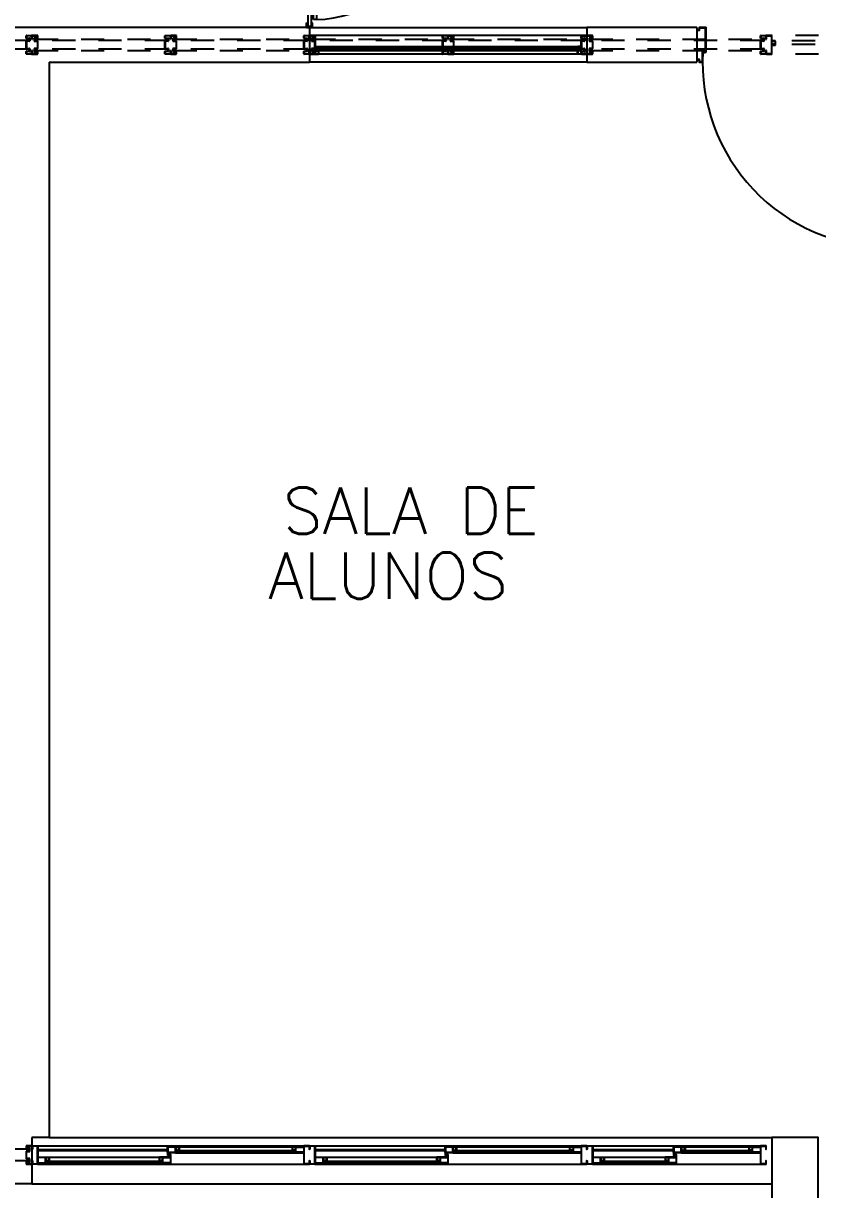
# Model space of a CAD drawing. Header units: millimetres. Extents: x 2801 to 3319, y 1187 to 1422.
# Drawn here: x 3146.71 to 3150.15, y 1268.52 to 1273.57 of the extents above; entities that cross this region are included whole.
import ezdxf

# ---------------------------------------------------------------- set-up
doc = ezdxf.new("R2010")
doc.units = ezdxf.units.MM
doc.linetypes.add('HIDDEN', pattern=[0.375, 0.25, -0.125])
for name, color, linetype in [('AR-ALV', 2, 'Continuous'), ('AR-ESQ', 1, 'Continuous'), ('AR-ESTC', 3, 'Continuous'), ('AR-PEITORIL', 1, 'Continuous'), ('AR-PORTA', 1, 'Continuous'), ('AR-TALUDE', 1, 'Continuous'), ('AR-VIDRO', 1, 'Continuous'), ('DT-ESQ-BAGUETE-C', 2, 'Continuous'), ('DT-ESQ-BAGUETE-V', 1, 'Continuous'), ('DT-ESQ-CHAPA DOBRADA-V', 1, 'Continuous'), ('DT-ESQ-MARCO-V', 1, 'Continuous'), ('DT-ESQ-PERFIL CADEIRA-C', 2, 'Continuous'), ('DT-ESQ-PERFIL CADEIRA-V', 1, 'Continuous'), ('DT-ESQ-PERFIL U SIMPLES-C', 2, 'Continuous'), ('DT-ESQ-PERFIL U-C', 2, 'Continuous'), ('DT-ESQ-PERFIL U-V', 1, 'Continuous'), ('DT-ESQ-PROJ', 1, 'HIDDEN'), ('DT-ESQ-VIDRO-C', 2, 'Continuous'), ('maçaneta', 1, 'Continuous'), ('montantes', 1, 'Continuous'), ('mov', 1, 'Continuous'), ('PM-PERFIL U-C', 2, 'Continuous'), ('PM-VIDRO', 1, 'Continuous'), ('pm1', 2, 'Continuous'), ('pm2', 2, 'Continuous'), ('TEXTO', 2, 'Continuous')]:
    doc.layers.add(name, color=color, linetype=linetype)
doc.styles.add('UNB-100', font='simplex.shx', dxfattribs={"height": 0.2})

# ---------------------------------------------------------------- blocks, each defined once
blk = doc.blocks.new('EF68-P')
at = {"layer": 'DT-ESQ-BAGUETE-C', "ltscale": 0.1}
for points in [[(2.61, -0.055), (2.5965, -0.055), (2.5965, -0.0535), (2.6095, -0.0535, 0.414214), (2.61, -0.053), (2.61, -0.042, 0.414214), (2.6095, -0.0415), (2.5965, -0.0415), (2.5965, -0.04), (2.61, -0.04, -0.414214), (2.6115, -0.0415), (2.6115, -0.0535, -0.414214)], [(3.1015, -0.055), (3.115, -0.055), (3.115, -0.0535), (3.102, -0.0535, -0.414214), (3.1015, -0.053), (3.1015, -0.042, -0.414214), (3.102, -0.0415), (3.115, -0.0415), (3.115, -0.04), (3.1015, -0.04, 0.414214), (3.1, -0.0415), (3.1, -0.0535, 0.414214)], [(3.81, -0.055), (3.7965, -0.055), (3.7965, -0.0535), (3.8095, -0.0535, 0.414214), (3.81, -0.053), (3.81, -0.042, 0.414214), (3.8095, -0.0415), (3.7965, -0.0415), (3.7965, -0.04), (3.81, -0.04, -0.414214), (3.8115, -0.0415), (3.8115, -0.0535, -0.414214)], [(4.3015, -0.055), (4.315, -0.055), (4.315, -0.0535), (4.302, -0.0535, -0.414214), (4.3015, -0.053), (4.3015, -0.042, -0.414214), (4.302, -0.0415), (4.315, -0.0415), (4.315, -0.04), (4.3015, -0.04, 0.414214), (4.3, -0.0415), (4.3, -0.0535, 0.414214)], [(4.7975, -0.055), (4.784, -0.055), (4.784, -0.0535), (4.797, -0.0535, 0.414214), (4.7975, -0.053), (4.7975, -0.042, 0.414214), (4.797, -0.0415), (4.784, -0.0415), (4.784, -0.04), (4.7975, -0.04, -0.414214), (4.799, -0.0415), (4.799, -0.0535, -0.414214)], [(5.0765, -0.055), (5.09, -0.055), (5.09, -0.0535), (5.077, -0.0535, -0.414214), (5.0765, -0.053), (5.0765, -0.042, -0.414214), (5.077, -0.0415), (5.09, -0.0415), (5.09, -0.04), (5.0765, -0.04, 0.414214), (5.075, -0.0415), (5.075, -0.0535, 0.414214)], [(2.0485, -0.1), (2.035, -0.1), (2.035, -0.0985), (2.048, -0.0985, 0.414214), (2.0485, -0.098), (2.0485, -0.087, 0.414214), (2.048, -0.0865), (2.035, -0.0865), (2.035, -0.085), (2.0485, -0.085, -0.414214), (2.05, -0.0865), (2.05, -0.0985, -0.414214)], [(2.5265, -0.1), (2.54, -0.1), (2.54, -0.0985), (2.527, -0.0985, -0.414214), (2.5265, -0.098), (2.5265, -0.087, -0.414214), (2.527, -0.0865), (2.54, -0.0865), (2.54, -0.085), (2.5265, -0.085, 0.414214), (2.525, -0.0865), (2.525, -0.0985, 0.414214)], [(3.2485, -0.1), (3.235, -0.1), (3.235, -0.0985), (3.248, -0.0985, 0.414214), (3.2485, -0.098), (3.2485, -0.087, 0.414214), (3.248, -0.0865), (3.235, -0.0865), (3.235, -0.085), (3.2485, -0.085, -0.414214), (3.25, -0.0865), (3.25, -0.0985, -0.414214)], [(3.7265, -0.1), (3.74, -0.1), (3.74, -0.0985), (3.727, -0.0985, -0.414214), (3.7265, -0.098), (3.7265, -0.087, -0.414214), (3.727, -0.0865), (3.74, -0.0865), (3.74, -0.085), (3.7265, -0.085, 0.414214), (3.725, -0.0865), (3.725, -0.0985, 0.414214)], [(4.4485, -0.1), (4.435, -0.1), (4.435, -0.0985), (4.448, -0.0985, 0.414214), (4.4485, -0.098), (4.4485, -0.087, 0.414214), (4.448, -0.0865), (4.435, -0.0865), (4.435, -0.085), (4.4485, -0.085, -0.414214), (4.45, -0.0865), (4.45, -0.0985, -0.414214)], [(4.714, -0.1), (4.7275, -0.1), (4.7275, -0.0985), (4.7145, -0.0985, -0.414214), (4.714, -0.098), (4.714, -0.087, -0.414214), (4.7145, -0.0865), (4.7275, -0.0865), (4.7275, -0.085), (4.714, -0.085, 0.414214), (4.7125, -0.0865), (4.7125, -0.0985, 0.414214)]]:
    blk.add_lwpolyline(points, format="xyb", close=True, dxfattribs=at)
at = {"layer": 'DT-ESQ-BAGUETE-V', "ltscale": 0.1}
for p, q in [((2.61, -0.04), (3.1015, -0.04)), ((3.81, -0.04), (4.3015, -0.04)), ((4.7975, -0.04), (5.0765, -0.04)), ((2.0485, -0.085), (2.5265, -0.085)), ((3.2485, -0.085), (3.7265, -0.085)), ((4.4485, -0.085), (4.714, -0.085))]:
    blk.add_line(p, q, dxfattribs=at)
at = {"layer": 'DT-ESQ-CHAPA DOBRADA-V', "ltscale": 0.1}
for p, q in [((2, -0.052), (2.5615, -0.052)), ((2, -0.055), (2.5615, -0.055)), ((3.2, -0.052), (3.7615, -0.052)), ((3.2, -0.055), (3.7615, -0.055)), ((4.4, -0.052), (4.749, -0.052)), ((4.4, -0.055), (4.749, -0.055))]:
    blk.add_line(p, q, dxfattribs=at)
at = {"layer": 'DT-ESQ-PERFIL CADEIRA-C', "ltscale": 0.1}
for p, q in [((2.5635, -0.0635), (2.61, -0.0635)), ((3.15, -0.0635), (3.1015, -0.0635)), ((3.7635, -0.0635), (3.81, -0.0635)), ((4.35, -0.0635), (4.3015, -0.0635)), ((4.751, -0.0635), (4.7975, -0.0635)), ((5.125, -0.0635), (5.0765, -0.0635)), ((2, -0.1085), (2.0485, -0.1085)), ((2.573, -0.1085), (2.5265, -0.1085)), ((3.2, -0.1085), (3.2485, -0.1085)), ((3.773, -0.1085), (3.7265, -0.1085)), ((4.4, -0.1085), (4.4485, -0.1085)), ((4.7605, -0.1085), (4.714, -0.1085))]:
    blk.add_line(p, q, dxfattribs=at)
for points in [[(2.61, -0.062, -1), (2.61, -0.065), (2.5635, -0.065, -0.414214), (2.5615, -0.063), (2.5615, -0.042, -0.414214), (2.5635, -0.04), (2.595, -0.04, -0.414214), (2.5965, -0.0415), (2.5965, -0.062)], [(2.5965, -0.0635, -0.198913), (2.5954, -0.0631, -0.198913), (2.595, -0.062), (2.595, -0.042, 0.414214), (2.5945, -0.0415), (2.5635, -0.0415, 0.414214), (2.563, -0.042), (2.563, -0.063, 0.414214), (2.5635, -0.0635)], [(3.1015, -0.065), (3.15, -0.065), (3.15, -0.0635), (3.115, -0.0635, 0.198912), (3.1161, -0.0631, 0.198913), (3.1165, -0.062), (3.1165, -0.042, -0.414214), (3.117, -0.0415), (3.15, -0.0415), (3.15, -0.04), (3.1165, -0.04, 0.414214), (3.115, -0.0415), (3.115, -0.0535), (3.115, -0.055), (3.115, -0.062), (3.1015, -0.062, 1)], [(3.81, -0.062, -1), (3.81, -0.065), (3.7635, -0.065, -0.414214), (3.7615, -0.063), (3.7615, -0.042, -0.414214), (3.7635, -0.04), (3.795, -0.04, -0.414214), (3.7965, -0.0415), (3.7965, -0.062)], [(3.7965, -0.0635, -0.198913), (3.7954, -0.0631, -0.198913), (3.795, -0.062), (3.795, -0.042, 0.414214), (3.7945, -0.0415), (3.7635, -0.0415, 0.414214), (3.763, -0.042), (3.763, -0.063, 0.414214), (3.7635, -0.0635)], [(4.3015, -0.065), (4.35, -0.065), (4.35, -0.0635), (4.315, -0.0635, 0.198912), (4.3161, -0.0631, 0.198913), (4.3165, -0.062), (4.3165, -0.042, -0.414214), (4.317, -0.0415), (4.35, -0.0415), (4.35, -0.04), (4.3165, -0.04, 0.414214), (4.315, -0.0415), (4.315, -0.0535), (4.315, -0.055), (4.315, -0.062), (4.3015, -0.062, 1)], [(4.7975, -0.062, -1), (4.7975, -0.065), (4.751, -0.065, -0.414214), (4.749, -0.063), (4.749, -0.042, -0.414214), (4.751, -0.04), (4.7825, -0.04, -0.414214), (4.784, -0.0415), (4.784, -0.062)], [(4.784, -0.0635, -0.198913), (4.7829, -0.0631, -0.198913), (4.7825, -0.062), (4.7825, -0.042, 0.414214), (4.782, -0.0415), (4.751, -0.0415, 0.414214), (4.7505, -0.042), (4.7505, -0.063, 0.414214), (4.751, -0.0635)], [(5.0765, -0.065), (5.125, -0.065), (5.125, -0.0635), (5.09, -0.0635, 0.198912), (5.0911, -0.0631, 0.198913), (5.0915, -0.062), (5.0915, -0.042, -0.414214), (5.092, -0.0415), (5.125, -0.0415), (5.125, -0.04), (5.0915, -0.04, 0.414214), (5.09, -0.0415), (5.09, -0.0535), (5.09, -0.055), (5.09, -0.062), (5.0765, -0.062, 1)], [(2.0485, -0.11), (2, -0.11), (2, -0.1085), (2.035, -0.1085, -0.198912), (2.0339, -0.1081, -0.198913), (2.0335, -0.107), (2.0335, -0.087, 0.414214), (2.033, -0.0865), (2, -0.0865), (2, -0.085), (2.0335, -0.085, -0.414214), (2.035, -0.0865), (2.035, -0.0985), (2.035, -0.1), (2.035, -0.107), (2.0485, -0.107, -1)], [(2.5265, -0.107, 1), (2.5265, -0.11), (2.573, -0.11, 0.414214), (2.575, -0.108), (2.575, -0.087, 0.414214), (2.573, -0.085), (2.5415, -0.085, 0.414214), (2.54, -0.0865), (2.54, -0.107)], [(2.54, -0.1085, 0.198913), (2.5411, -0.1081, 0.198913), (2.5415, -0.107), (2.5415, -0.087, -0.414214), (2.542, -0.0865), (2.573, -0.0865, -0.414214), (2.5735, -0.087), (2.5735, -0.108, -0.414214), (2.573, -0.1085)], [(3.2485, -0.11), (3.2, -0.11), (3.2, -0.1085), (3.235, -0.1085, -0.198912), (3.2339, -0.1081, -0.198913), (3.2335, -0.107), (3.2335, -0.087, 0.414214), (3.233, -0.0865), (3.2, -0.0865), (3.2, -0.085), (3.2335, -0.085, -0.414214), (3.235, -0.0865), (3.235, -0.0985), (3.235, -0.1), (3.235, -0.107), (3.2485, -0.107, -1)], [(3.7265, -0.107, 1), (3.7265, -0.11), (3.773, -0.11, 0.414214), (3.775, -0.108), (3.775, -0.087, 0.414214), (3.773, -0.085), (3.7415, -0.085, 0.414214), (3.74, -0.0865), (3.74, -0.107)], [(3.74, -0.1085, 0.198913), (3.7411, -0.1081, 0.198913), (3.7415, -0.107), (3.7415, -0.087, -0.414214), (3.742, -0.0865), (3.773, -0.0865, -0.414214), (3.7735, -0.087), (3.7735, -0.108, -0.414214), (3.773, -0.1085)], [(4.4485, -0.11), (4.4, -0.11), (4.4, -0.1085), (4.435, -0.1085, -0.198912), (4.4339, -0.1081, -0.198913), (4.4335, -0.107), (4.4335, -0.087, 0.414214), (4.433, -0.0865), (4.4, -0.0865), (4.4, -0.085), (4.4335, -0.085, -0.414214), (4.435, -0.0865), (4.435, -0.0985), (4.435, -0.1), (4.435, -0.107), (4.4485, -0.107, -1)], [(4.714, -0.107, 1), (4.714, -0.11), (4.7605, -0.11, 0.414214), (4.7625, -0.108), (4.7625, -0.087, 0.414214), (4.7605, -0.085), (4.729, -0.085, 0.414214), (4.7275, -0.0865), (4.7275, -0.107)], [(4.7275, -0.1085, 0.198913), (4.7286, -0.1081, 0.198913), (4.729, -0.107), (4.729, -0.087, -0.414214), (4.7295, -0.0865), (4.7605, -0.0865, -0.414214), (4.761, -0.087), (4.761, -0.108, -0.414214), (4.7605, -0.1085)]]:
    blk.add_lwpolyline(points, format="xyb", close=True, dxfattribs=at)
at = {"layer": 'DT-ESQ-PERFIL CADEIRA-V', "ltscale": 0.1}
for p, q in [((2.595, -0.065), (3.1015, -0.065)), ((3.795, -0.065), (4.3015, -0.065)), ((4.7825, -0.065), (5.0765, -0.065)), ((2.0485, -0.11), (2.5265, -0.11)), ((3.2485, -0.11), (3.7265, -0.11)), ((4.4485, -0.11), (4.714, -0.11))]:
    blk.add_line(p, q, dxfattribs=at)
at = {"layer": 'DT-ESQ-PERFIL U SIMPLES-C', "ltscale": 0.1}
for points in [[(2.5635, -0.077), (2.5715, -0.077), (2.5715, -0.0755), (2.5635, -0.0755, -0.414214), (2.563, -0.075), (2.563, -0.067, -0.414214), (2.5635, -0.0665), (2.5715, -0.0665), (2.5715, -0.065), (2.5635, -0.065, 0.414214), (2.5615, -0.067), (2.5615, -0.075, 0.414214)], [(2.573, -0.073), (2.565, -0.073), (2.565, -0.0745), (2.573, -0.0745, -0.414214), (2.5735, -0.075), (2.5735, -0.083, -0.414214), (2.573, -0.0835), (2.565, -0.0835), (2.565, -0.085), (2.573, -0.085, 0.414214), (2.575, -0.083), (2.575, -0.075, 0.414214)], [(3.7635, -0.077), (3.7715, -0.077), (3.7715, -0.0755), (3.7635, -0.0755, -0.414214), (3.763, -0.075), (3.763, -0.067, -0.414214), (3.7635, -0.0665), (3.7715, -0.0665), (3.7715, -0.065), (3.7635, -0.065, 0.414214), (3.7615, -0.067), (3.7615, -0.075, 0.414214)], [(3.773, -0.073), (3.765, -0.073), (3.765, -0.0745), (3.773, -0.0745, -0.414214), (3.7735, -0.075), (3.7735, -0.083, -0.414214), (3.773, -0.0835), (3.765, -0.0835), (3.765, -0.085), (3.773, -0.085, 0.414214), (3.775, -0.083), (3.775, -0.075, 0.414214)], [(4.751, -0.077), (4.759, -0.077), (4.759, -0.0755), (4.751, -0.0755, -0.414214), (4.7505, -0.075), (4.7505, -0.067, -0.414214), (4.751, -0.0665), (4.759, -0.0665), (4.759, -0.065), (4.751, -0.065, 0.414214), (4.749, -0.067), (4.749, -0.075, 0.414214)], [(4.7605, -0.073), (4.7525, -0.073), (4.7525, -0.0745), (4.7605, -0.0745, -0.414214), (4.761, -0.075), (4.761, -0.083, -0.414214), (4.7605, -0.0835), (4.7525, -0.0835), (4.7525, -0.085), (4.7605, -0.085, 0.414214), (4.7625, -0.083), (4.7625, -0.075, 0.414214)]]:
    blk.add_lwpolyline(points, format="xyb", close=True, dxfattribs=at)
at = {"layer": 'DT-ESQ-PERFIL U-C', "ltscale": 0.1}
for points in [[(1.975, -0.0365, -0.414214), (1.9765, -0.035), (1.9985, -0.035, -0.414214), (2, -0.0365), (2, -0.1135, -0.414214), (1.9985, -0.115), (1.9765, -0.115, -0.414214), (1.975, -0.1135), (1.975, -0.1), (1.9765, -0.1), (1.9765, -0.113, 0.414214), (1.977, -0.1135), (1.998, -0.1135, 0.414214), (1.9985, -0.113), (1.9985, -0.037, 0.414214), (1.998, -0.0365), (1.977, -0.0365, 0.414214), (1.9765, -0.037), (1.9765, -0.05), (1.975, -0.05)], [(3.175, -0.0365, 0.414214), (3.1735, -0.035), (3.1515, -0.035, 0.414214), (3.15, -0.0365), (3.15, -0.1135, 0.414214), (3.1515, -0.115), (3.1735, -0.115, 0.414214), (3.175, -0.1135), (3.175, -0.1), (3.1735, -0.1), (3.1735, -0.113, -0.414214), (3.173, -0.1135), (3.152, -0.1135, -0.414214), (3.1515, -0.113), (3.1515, -0.037, -0.414214), (3.152, -0.0365), (3.173, -0.0365, -0.414214), (3.1735, -0.037), (3.1735, -0.05), (3.175, -0.05)], [(3.175, -0.0365, -0.414214), (3.1765, -0.035), (3.1985, -0.035, -0.414214), (3.2, -0.0365), (3.2, -0.1135, -0.414214), (3.1985, -0.115), (3.1765, -0.115, -0.414214), (3.175, -0.1135), (3.175, -0.1), (3.1765, -0.1), (3.1765, -0.113, 0.414214), (3.177, -0.1135), (3.198, -0.1135, 0.414214), (3.1985, -0.113), (3.1985, -0.037, 0.414214), (3.198, -0.0365), (3.177, -0.0365, 0.414214), (3.1765, -0.037), (3.1765, -0.05), (3.175, -0.05)], [(4.375, -0.0365, 0.414214), (4.3735, -0.035), (4.3515, -0.035, 0.414214), (4.35, -0.0365), (4.35, -0.1135, 0.414214), (4.3515, -0.115), (4.3735, -0.115, 0.414214), (4.375, -0.1135), (4.375, -0.1), (4.3735, -0.1), (4.3735, -0.113, -0.414214), (4.373, -0.1135), (4.352, -0.1135, -0.414214), (4.3515, -0.113), (4.3515, -0.037, -0.414214), (4.352, -0.0365), (4.373, -0.0365, -0.414214), (4.3735, -0.037), (4.3735, -0.05), (4.375, -0.05)], [(4.375, -0.0365, -0.414214), (4.3765, -0.035), (4.3985, -0.035, -0.414214), (4.4, -0.0365), (4.4, -0.1135, -0.414214), (4.3985, -0.115), (4.3765, -0.115, -0.414214), (4.375, -0.1135), (4.375, -0.1), (4.3765, -0.1), (4.3765, -0.113, 0.414214), (4.377, -0.1135), (4.398, -0.1135, 0.414214), (4.3985, -0.113), (4.3985, -0.037, 0.414214), (4.398, -0.0365), (4.377, -0.0365, 0.414214), (4.3765, -0.037), (4.3765, -0.05), (4.375, -0.05)], [(5.15, -0.0365, 0.414214), (5.1485, -0.035), (5.1265, -0.035, 0.414214), (5.125, -0.0365), (5.125, -0.1135, 0.414214), (5.1265, -0.115), (5.1485, -0.115, 0.414214), (5.15, -0.1135), (5.15, -0.1), (5.1485, -0.1), (5.1485, -0.113, -0.414214), (5.148, -0.1135), (5.127, -0.1135, -0.414214), (5.1265, -0.113), (5.1265, -0.037, -0.414214), (5.127, -0.0365), (5.148, -0.0365, -0.414214), (5.1485, -0.037), (5.1485, -0.05), (5.15, -0.05)]]:
    blk.add_lwpolyline(points, format="xyb", close=True, dxfattribs=at)
at = {"layer": 'DT-ESQ-PERFIL U-V', "ltscale": 0.1}
for p, q in [((1.9985, -0.035), (3.1515, -0.035)), ((3.1985, -0.035), (4.3515, -0.035)), ((4.3985, -0.035), (5.1265, -0.035)), ((1.9985, -0.115), (3.1515, -0.115)), ((3.1985, -0.115), (4.3515, -0.115)), ((4.3985, -0.115), (5.1265, -0.115))]:
    blk.add_line(p, q, dxfattribs=at)
at = {"layer": 'DT-ESQ-PROJ', "ltscale": 0.1}
for points in [[(1.9625, -0.056), (1.9625, -0.05), (0.7875, -0.05), (0.7875, -0.056)], [(1.9625, -0.094), (1.9625, -0.1), (0.7875, -0.1), (0.7875, -0.094)]]:
    blk.add_lwpolyline(points, close=True, dxfattribs=at)
blk.add_lwpolyline([(1.95, -0.1035), (1.95, -0.1135, 0.414214), (1.9515, -0.115), (1.9735, -0.115, 0.414214), (1.975, -0.1135), (1.975, -0.1), (1.9735, -0.1), (1.9735, -0.113, -0.414214), (1.973, -0.1135), (1.952, -0.1135, -0.414214), (1.9515, -0.113), (1.9515, -0.1035), (1.9645, -0.1035, 0.414214), (1.966, -0.102), (1.966, -0.092, 0.414214), (1.9645, -0.0905), (1.9515, -0.0905), (1.9515, -0.0595), (1.9645, -0.0595, 0.414214), (1.966, -0.058), (1.966, -0.048, 0.414214), (1.9645, -0.0465), (1.9515, -0.0465), (1.9515, -0.037, -0.414214), (1.952, -0.0365), (1.973, -0.0365, -0.414214), (1.9735, -0.037), (1.9735, -0.05), (1.975, -0.05), (1.975, -0.0365, 0.414214), (1.9735, -0.035), (1.9515, -0.035, 0.414214), (1.95, -0.0365), (1.95, -0.0465, 0.414214), (1.9515, -0.048), (1.9645, -0.048), (1.9645, -0.058), (1.9515, -0.058), (1.9515, -0.058, 0.414214), (1.95, -0.0595), (1.95, -0.0905, 0.414214), (1.9515, -0.092), (1.9515, -0.092), (1.9645, -0.092), (1.9645, -0.102), (1.9515, -0.102, 0.414214)], format="xyb", close=True, dxfattribs=at)
at = {"layer": 'DT-ESQ-VIDRO-C', "ltscale": 0.1}
for points in [[(3.1125, -0.06), (3.1125, -0.057), (2.599, -0.057), (2.599, -0.06)], [(4.3125, -0.06), (4.3125, -0.057), (3.799, -0.057), (3.799, -0.06)], [(5.0875, -0.06), (5.0875, -0.057), (4.7865, -0.057), (4.7865, -0.06)], [(2.038, -0.105), (2.038, -0.102), (2.537, -0.102), (2.537, -0.105)], [(3.238, -0.105), (3.238, -0.102), (3.737, -0.102), (3.737, -0.105)], [(4.438, -0.105), (4.438, -0.102), (4.7245, -0.102), (4.7245, -0.105)]]:
    blk.add_lwpolyline(points, close=True, dxfattribs=at)
blk = doc.blocks.new('EF142-P')
at = {"layer": 'DT-ESQ-PROJ', "color": 1, "ltscale": 0.1}
for points in [[(0.025, -0.1035), (0.025, -0.1135, -0.414214), (0.0235, -0.115), (0.0015, -0.115, -0.414214), (0, -0.1135), (0, -0.1), (0.0015, -0.1), (0.0015, -0.113, 0.414214), (0.002, -0.1135), (0.023, -0.1135, 0.414214), (0.0235, -0.113), (0.0235, -0.1035), (0.0105, -0.1035, -0.414214), (0.009, -0.102), (0.009, -0.092, -0.414214), (0.0105, -0.0905), (0.0235, -0.0905), (0.0235, -0.0595), (0.0105, -0.0595, -0.414214), (0.009, -0.058), (0.009, -0.048, -0.414214), (0.0105, -0.0465), (0.0235, -0.0465), (0.0235, -0.037, 0.414214), (0.023, -0.0365), (0.002, -0.0365, 0.414214), (0.0015, -0.037), (0.0015, -0.05), (0, -0.05), (0, -0.0365, -0.414214), (0.0015, -0.035), (0.0235, -0.035, -0.414214), (0.025, -0.0365), (0.025, -0.0465, -0.414214), (0.0235, -0.048), (0.0105, -0.048), (0.0105, -0.058), (0.0235, -0.058), (0.0235, -0.058, -0.414214), (0.025, -0.0595), (0.025, -0.0905, -0.414214), (0.0235, -0.092), (0.0235, -0.092), (0.0105, -0.092), (0.0105, -0.102), (0.0235, -0.102, -0.414214)], [(0.75, -0.1035), (0.75, -0.1135, 0.414214), (0.7515, -0.115), (0.7735, -0.115, 0.414214), (0.775, -0.1135), (0.775, -0.1), (0.7735, -0.1), (0.7735, -0.113, -0.414214), (0.773, -0.1135), (0.752, -0.1135, -0.414214), (0.7515, -0.113), (0.7515, -0.1035), (0.7645, -0.1035, 0.414214), (0.766, -0.102), (0.766, -0.092, 0.414214), (0.7645, -0.0905), (0.7515, -0.0905), (0.7515, -0.0595), (0.7645, -0.0595, 0.414214), (0.766, -0.058), (0.766, -0.048, 0.414214), (0.7645, -0.0465), (0.7515, -0.0465), (0.7515, -0.037, -0.414214), (0.752, -0.0365), (0.773, -0.0365, -0.414214), (0.7735, -0.037), (0.7735, -0.05), (0.775, -0.05), (0.775, -0.0365, 0.414214), (0.7735, -0.035), (0.7515, -0.035, 0.414214), (0.75, -0.0365), (0.75, -0.0465, 0.414214), (0.7515, -0.048), (0.7645, -0.048), (0.7645, -0.058), (0.7515, -0.058), (0.7515, -0.058, 0.414214), (0.75, -0.0595), (0.75, -0.0905, 0.414214), (0.7515, -0.092), (0.7515, -0.092), (0.7645, -0.092), (0.7645, -0.102), (0.7515, -0.102, 0.414214)], [(0.8, -0.1035), (0.8, -0.1135, -0.414214), (0.7985, -0.115), (0.7765, -0.115, -0.414214), (0.775, -0.1135), (0.775, -0.1), (0.7765, -0.1), (0.7765, -0.113, 0.414214), (0.777, -0.1135), (0.798, -0.1135, 0.414214), (0.7985, -0.113), (0.7985, -0.1035), (0.7855, -0.1035, -0.414214), (0.784, -0.102), (0.784, -0.092, -0.414214), (0.7855, -0.0905), (0.7985, -0.0905), (0.7985, -0.0595), (0.7855, -0.0595, -0.414214), (0.784, -0.058), (0.784, -0.048, -0.414214), (0.7855, -0.0465), (0.7985, -0.0465), (0.7985, -0.037, 0.414214), (0.798, -0.0365), (0.777, -0.0365, 0.414214), (0.7765, -0.037), (0.7765, -0.05), (0.775, -0.05), (0.775, -0.0365, -0.414214), (0.7765, -0.035), (0.7985, -0.035, -0.414214), (0.8, -0.0365), (0.8, -0.0465, -0.414214), (0.7985, -0.048), (0.7855, -0.048), (0.7855, -0.058), (0.7985, -0.058), (0.7985, -0.058, -0.414214), (0.8, -0.0595), (0.8, -0.0905, -0.414214), (0.7985, -0.092), (0.7985, -0.092), (0.7855, -0.092), (0.7855, -0.102), (0.7985, -0.102, -0.414214)], [(1.35, -0.1035), (1.35, -0.1135, 0.414214), (1.3515, -0.115), (1.3735, -0.115, 0.414214), (1.375, -0.1135), (1.375, -0.1), (1.3735, -0.1), (1.3735, -0.113, -0.414214), (1.373, -0.1135), (1.352, -0.1135, -0.414214), (1.3515, -0.113), (1.3515, -0.1035), (1.3645, -0.1035, 0.414214), (1.366, -0.102), (1.366, -0.092, 0.414214), (1.3645, -0.0905), (1.3515, -0.0905), (1.3515, -0.0595), (1.3645, -0.0595, 0.414214), (1.366, -0.058), (1.366, -0.048, 0.414214), (1.3645, -0.0465), (1.3515, -0.0465), (1.3515, -0.037, -0.414214), (1.352, -0.0365), (1.373, -0.0365, -0.414214), (1.3735, -0.037), (1.3735, -0.05), (1.375, -0.05), (1.375, -0.0365, 0.414214), (1.3735, -0.035), (1.3515, -0.035, 0.414214), (1.35, -0.0365), (1.35, -0.0465, 0.414214), (1.3515, -0.048), (1.3645, -0.048), (1.3645, -0.058), (1.3515, -0.058), (1.3515, -0.058, 0.414214), (1.35, -0.0595), (1.35, -0.0905, 0.414214), (1.3515, -0.092), (1.3515, -0.092), (1.3645, -0.092), (1.3645, -0.102), (1.3515, -0.102, 0.414214)], [(1.4, -0.1035), (1.4, -0.1135, -0.414214), (1.3985, -0.115), (1.3765, -0.115, -0.414214), (1.375, -0.1135), (1.375, -0.1), (1.3765, -0.1), (1.3765, -0.113, 0.414214), (1.377, -0.1135), (1.398, -0.1135, 0.414214), (1.3985, -0.113), (1.3985, -0.1035), (1.3855, -0.1035, -0.414214), (1.384, -0.102), (1.384, -0.092, -0.414214), (1.3855, -0.0905), (1.3985, -0.0905), (1.3985, -0.0595), (1.3855, -0.0595, -0.414214), (1.384, -0.058), (1.384, -0.048, -0.414214), (1.3855, -0.0465), (1.3985, -0.0465), (1.3985, -0.037, 0.414214), (1.398, -0.0365), (1.377, -0.0365, 0.414214), (1.3765, -0.037), (1.3765, -0.05), (1.375, -0.05), (1.375, -0.0365, -0.414214), (1.3765, -0.035), (1.3985, -0.035, -0.414214), (1.4, -0.0365), (1.4, -0.0465, -0.414214), (1.3985, -0.048), (1.3855, -0.048), (1.3855, -0.058), (1.3985, -0.058), (1.3985, -0.058, -0.414214), (1.4, -0.0595), (1.4, -0.0905, -0.414214), (1.3985, -0.092), (1.3985, -0.092), (1.3855, -0.092), (1.3855, -0.102), (1.3985, -0.102, -0.414214)], [(1.95, -0.1035), (1.95, -0.1135, 0.414214), (1.9515, -0.115), (1.9735, -0.115, 0.414214), (1.975, -0.1135), (1.975, -0.1), (1.9735, -0.1), (1.9735, -0.113, -0.414214), (1.973, -0.1135), (1.952, -0.1135, -0.414214), (1.9515, -0.113), (1.9515, -0.1035), (1.9645, -0.1035, 0.414214), (1.966, -0.102), (1.966, -0.092, 0.414214), (1.9645, -0.0905), (1.9515, -0.0905), (1.9515, -0.0595), (1.9645, -0.0595, 0.414214), (1.966, -0.058), (1.966, -0.048, 0.414214), (1.9645, -0.0465), (1.9515, -0.0465), (1.9515, -0.037, -0.414214), (1.952, -0.0365), (1.973, -0.0365, -0.414214), (1.9735, -0.037), (1.9735, -0.05), (1.975, -0.05), (1.975, -0.0365, 0.414214), (1.9735, -0.035), (1.9515, -0.035, 0.414214), (1.95, -0.0365), (1.95, -0.0465, 0.414214), (1.9515, -0.048), (1.9645, -0.048), (1.9645, -0.058), (1.9515, -0.058), (1.9515, -0.058, 0.414214), (1.95, -0.0595), (1.95, -0.0905, 0.414214), (1.9515, -0.092), (1.9515, -0.092), (1.9645, -0.092), (1.9645, -0.102), (1.9515, -0.102, 0.414214)], [(2, -0.1035), (2, -0.1135, -0.414214), (1.9985, -0.115), (1.9765, -0.115, -0.414214), (1.975, -0.1135), (1.975, -0.1), (1.9765, -0.1), (1.9765, -0.113, 0.414214), (1.977, -0.1135), (1.998, -0.1135, 0.414214), (1.9985, -0.113), (1.9985, -0.1035), (1.9855, -0.1035, -0.414214), (1.984, -0.102), (1.984, -0.092, -0.414214), (1.9855, -0.0905), (1.9985, -0.0905), (1.9985, -0.0595), (1.9855, -0.0595, -0.414214), (1.984, -0.058), (1.984, -0.048, -0.414214), (1.9855, -0.0465), (1.9985, -0.0465), (1.9985, -0.037, 0.414214), (1.998, -0.0365), (1.977, -0.0365, 0.414214), (1.9765, -0.037), (1.9765, -0.05), (1.975, -0.05), (1.975, -0.0365, -0.414214), (1.9765, -0.035), (1.9985, -0.035, -0.414214), (2, -0.0365), (2, -0.0465, -0.414214), (1.9985, -0.048), (1.9855, -0.048), (1.9855, -0.058), (1.9985, -0.058), (1.9985, -0.058, -0.414214), (2, -0.0595), (2, -0.0905, -0.414214), (1.9985, -0.092), (1.9985, -0.092), (1.9855, -0.092), (1.9855, -0.102), (1.9985, -0.102, -0.414214)], [(2.55, -0.1035), (2.55, -0.1135, 0.414214), (2.5515, -0.115), (2.5735, -0.115, 0.414214), (2.575, -0.1135), (2.575, -0.1), (2.5735, -0.1), (2.5735, -0.113, -0.414214), (2.573, -0.1135), (2.552, -0.1135, -0.414214), (2.5515, -0.113), (2.5515, -0.1035), (2.5645, -0.1035, 0.414214), (2.566, -0.102), (2.566, -0.092, 0.414214), (2.5645, -0.0905), (2.5515, -0.0905), (2.5515, -0.0595), (2.5645, -0.0595, 0.414214), (2.566, -0.058), (2.566, -0.048, 0.414214), (2.5645, -0.0465), (2.5515, -0.0465), (2.5515, -0.037, -0.414214), (2.552, -0.0365), (2.573, -0.0365, -0.414214), (2.5735, -0.037), (2.5735, -0.05), (2.575, -0.05), (2.575, -0.0365, 0.414214), (2.5735, -0.035), (2.5515, -0.035, 0.414214), (2.55, -0.0365), (2.55, -0.0465, 0.414214), (2.5515, -0.048), (2.5645, -0.048), (2.5645, -0.058), (2.5515, -0.058), (2.5515, -0.058, 0.414214), (2.55, -0.0595), (2.55, -0.0905, 0.414214), (2.5515, -0.092), (2.5515, -0.092), (2.5645, -0.092), (2.5645, -0.102), (2.5515, -0.102, 0.414214)], [(2.6, -0.1035), (2.6, -0.1135, -0.414214), (2.5985, -0.115), (2.5765, -0.115, -0.414214), (2.575, -0.1135), (2.575, -0.1), (2.5765, -0.1), (2.5765, -0.113, 0.414214), (2.577, -0.1135), (2.598, -0.1135, 0.414214), (2.5985, -0.113), (2.5985, -0.1035), (2.5855, -0.1035, -0.414214), (2.584, -0.102), (2.584, -0.092, -0.414214), (2.5855, -0.0905), (2.5985, -0.0905), (2.5985, -0.0595), (2.5855, -0.0595, -0.414214), (2.584, -0.058), (2.584, -0.048, -0.414214), (2.5855, -0.0465), (2.5985, -0.0465), (2.5985, -0.037, 0.414214), (2.598, -0.0365), (2.577, -0.0365, 0.414214), (2.5765, -0.037), (2.5765, -0.05), (2.575, -0.05), (2.575, -0.0365, -0.414214), (2.5765, -0.035), (2.5985, -0.035, -0.414214), (2.6, -0.0365), (2.6, -0.0465, -0.414214), (2.5985, -0.048), (2.5855, -0.048), (2.5855, -0.058), (2.5985, -0.058), (2.5985, -0.058, -0.414214), (2.6, -0.0595), (2.6, -0.0905, -0.414214), (2.5985, -0.092), (2.5985, -0.092), (2.5855, -0.092), (2.5855, -0.102), (2.5985, -0.102, -0.414214)], [(3.15, -0.1035), (3.15, -0.1135, 0.414214), (3.1515, -0.115), (3.1735, -0.115, 0.414214), (3.175, -0.1135), (3.175, -0.1), (3.1735, -0.1), (3.1735, -0.113, -0.414214), (3.173, -0.1135), (3.152, -0.1135, -0.414214), (3.1515, -0.113), (3.1515, -0.1035), (3.1645, -0.1035, 0.414214), (3.166, -0.102), (3.166, -0.092, 0.414214), (3.1645, -0.0905), (3.1515, -0.0905), (3.1515, -0.0595), (3.1645, -0.0595, 0.414214), (3.166, -0.058), (3.166, -0.048, 0.414214), (3.1645, -0.0465), (3.1515, -0.0465), (3.1515, -0.037, -0.414214), (3.152, -0.0365), (3.173, -0.0365, -0.414214), (3.1735, -0.037), (3.1735, -0.05), (3.175, -0.05), (3.175, -0.0365, 0.414214), (3.1735, -0.035), (3.1515, -0.035, 0.414214), (3.15, -0.0365), (3.15, -0.0465, 0.414214), (3.1515, -0.048), (3.1645, -0.048), (3.1645, -0.058), (3.1515, -0.058), (3.1515, -0.058, 0.414214), (3.15, -0.0595), (3.15, -0.0905, 0.414214), (3.1515, -0.092), (3.1515, -0.092), (3.1645, -0.092), (3.1645, -0.102), (3.1515, -0.102, 0.414214)], [(3.2, -0.1035), (3.2, -0.1135, -0.414214), (3.1985, -0.115), (3.1765, -0.115, -0.414214), (3.175, -0.1135), (3.175, -0.1), (3.1765, -0.1), (3.1765, -0.113, 0.414214), (3.177, -0.1135), (3.198, -0.1135, 0.414214), (3.1985, -0.113), (3.1985, -0.1035), (3.1855, -0.1035, -0.414214), (3.184, -0.102), (3.184, -0.092, -0.414214), (3.1855, -0.0905), (3.1985, -0.0905), (3.1985, -0.0595), (3.1855, -0.0595, -0.414214), (3.184, -0.058), (3.184, -0.048, -0.414214), (3.1855, -0.0465), (3.1985, -0.0465), (3.1985, -0.037, 0.414214), (3.198, -0.0365), (3.177, -0.0365, 0.414214), (3.1765, -0.037), (3.1765, -0.05), (3.175, -0.05), (3.175, -0.0365, -0.414214), (3.1765, -0.035), (3.1985, -0.035, -0.414214), (3.2, -0.0365), (3.2, -0.0465, -0.414214), (3.1985, -0.048), (3.1855, -0.048), (3.1855, -0.058), (3.1985, -0.058), (3.1985, -0.058, -0.414214), (3.2, -0.0595), (3.2, -0.0905, -0.414214), (3.1985, -0.092), (3.1985, -0.092), (3.1855, -0.092), (3.1855, -0.102), (3.1985, -0.102, -0.414214)]]:
    blk.add_lwpolyline(points, format="xyb", close=True, dxfattribs=at)
for points in [[(0.7625, -0.056), (0.7625, -0.05), (0.0125, -0.05), (0.0125, -0.056)], [(1.3625, -0.056), (1.3625, -0.05), (0.7875, -0.05), (0.7875, -0.056)], [(1.9625, -0.056), (1.9625, -0.05), (1.3875, -0.05), (1.3875, -0.056)], [(2.5625, -0.056), (2.5625, -0.05), (1.9875, -0.05), (1.9875, -0.056)], [(3.1625, -0.056), (3.1625, -0.05), (2.5875, -0.05), (2.5875, -0.056)], [(3.7625, -0.056), (3.7625, -0.05), (3.1875, -0.05), (3.1875, -0.056)], [(0.7625, -0.094), (0.7625, -0.1), (0.0125, -0.1), (0.0125, -0.094)], [(1.3625, -0.094), (1.3625, -0.1), (0.7875, -0.1), (0.7875, -0.094)], [(1.9625, -0.094), (1.9625, -0.1), (1.3875, -0.1), (1.3875, -0.094)], [(2.5625, -0.094), (2.5625, -0.1), (1.9875, -0.1), (1.9875, -0.094)], [(3.1625, -0.094), (3.1625, -0.1), (2.5875, -0.1), (2.5875, -0.094)], [(3.7625, -0.094), (3.7625, -0.1), (3.1875, -0.1), (3.1875, -0.094)]]:
    blk.add_lwpolyline(points, close=True, dxfattribs=at)
blk = doc.blocks.new('EF02A-P')
at = {"layer": 'DT-ESQ-PROJ', "color": 1, "ltscale": 0.1}
for p, q in [((0.0235, 0.115), (0.8265, 0.115)), ((0.0385, 0.0735), (0.8115, 0.0735)), ((0.0385, 0.0585), (0.8115, 0.0585)), ((0.0235, 0.035), (0.8265, 0.035))]:
    blk.add_line(p, q, dxfattribs=at)
for points in [[(0.025, 0.0984), (0.025, 0.0765), (0.0385, 0.0765, -1), (0.0385, 0.0735), (0.025, 0.0735), (0.025, 0.0365, -0.414214), (0.0235, 0.035), (0.0015, 0.035, -0.414214), (0, 0.0365), (0, 0.05), (0.0015, 0.05), (0.0015, 0.0365), (0.0235, 0.0365), (0.0235, 0.0735, -0.414214), (0.025, 0.075, -0.414214), (0.0235, 0.0765), (0.0235, 0.0984), (0.0235, 0.1135), (0.0015, 0.1135), (0.0015, 0.1), (0, 0.1), (0, 0.1135, -0.414214), (0.0015, 0.115), (0.0235, 0.115, -0.414214), (0.025, 0.1135)], [(0.825, 0.0984), (0.825, 0.0765), (0.8115, 0.0765, 1), (0.8115, 0.0735), (0.825, 0.0735), (0.825, 0.0365, 0.414214), (0.8265, 0.035), (0.8485, 0.035, 0.414214), (0.85, 0.0365), (0.85, 0.05), (0.8485, 0.05), (0.8485, 0.0365), (0.8265, 0.0365), (0.8265, 0.0735, 0.414214), (0.825, 0.075, 0.414214), (0.8265, 0.0765), (0.8265, 0.0984), (0.8265, 0.1135), (0.8485, 0.1135), (0.8485, 0.1), (0.85, 0.1), (0.85, 0.1135, 0.414214), (0.8485, 0.115), (0.8265, 0.115, 0.414214), (0.825, 0.1135)], [(0.039, 0.0585), (0.0255, 0.0585), (0.0255, 0.06), (0.039, 0.06), (0.039, 0.072), (0.0255, 0.072), (0.0255, 0.0735), (0.039, 0.0735, -0.414214), (0.0405, 0.072), (0.0405, 0.06, -0.414214)], [(0.811, 0.0585), (0.8245, 0.0585), (0.8245, 0.06), (0.811, 0.06), (0.811, 0.072), (0.8245, 0.072), (0.8245, 0.0735), (0.811, 0.0735, 0.414214), (0.8095, 0.072), (0.8095, 0.06, 0.414214)]]:
    blk.add_lwpolyline(points, format="xyb", close=True, dxfattribs=at)
for points in [[(0.025, 0.075), (0.0385, 0.075)], [(0.8115, 0.075), (0.825, 0.075)]]:
    blk.add_lwpolyline(points, dxfattribs=at)
blk = doc.blocks.new('PV3')
at = {"layer": 'AR-VIDRO', "color": 2}
for p, q in [((0.57, 0.02), (0.0175, 0.02)), ((0.57, 0.005), (0.0175, 0.005)), ((0.0463, 0.0442), (0.575, 0.0443)), ((0.0463, 0.0292), (0.575, 0.0293)), ((2.2037, 0.0442), (1.675, 0.0443)), ((2.2037, 0.0292), (1.675, 0.0293)), ((1.68, 0.02), (2.2325, 0.02)), ((1.68, 0.005), (2.2325, 0.005))]:
    blk.add_line(p, q, dxfattribs=at)
at = {"layer": 'AR-VIDRO'}
for p, q in [((0.0463, 0.0442), (0.0463, 0.0292)), ((2.2037, 0.0442), (2.2037, 0.0292))]:
    blk.add_line(p, q, dxfattribs=at)
at = {"layer": 'maçaneta'}
for p, q in [((0.0807, 0.0493), (0.0807, 0.0993)), ((0.0807, 0.0993), (0.0907, 0.0993)), ((0.0907, 0.0493), (0.0907, 0.0993)), ((2.1593, 0.0493), (2.1593, 0.0993)), ((2.1693, 0.0993), (2.1593, 0.0993)), ((2.1693, 0.0493), (2.1693, 0.0993)), ((0.0757, 0.0493), (0.0957, 0.0493)), ((0.0757, 0.0443), (0.0757, 0.0493)), ((0.0757, 0.0293), (0.0757, 0.0243)), ((0.0757, 0.0243), (0.0957, 0.0243)), ((0.0957, 0.0443), (0.0957, 0.0493)), ((0.0957, 0.0293), (0.0957, 0.0243)), ((2.1743, 0.0493), (2.1543, 0.0493)), ((2.1543, 0.0443), (2.1543, 0.0493)), ((2.1543, 0.0293), (2.1543, 0.0243)), ((2.1743, 0.0243), (2.1543, 0.0243)), ((2.1743, 0.0443), (2.1743, 0.0493)), ((2.1743, 0.0293), (2.1743, 0.0243))]:
    blk.add_line(p, q, dxfattribs=at)
at = {"layer": 'montantes'}
for p, q in [((0.0125, 0.025), (0.0325, 0.025)), ((0.0125, 0), (0.0125, 0.025)), ((0.0125, 0), (0.0325, 0)), ((0.0175, 0.005), (0.0175, 0.02)), ((0.0325, 0.02), (0.0325, 0.025)), ((0.0325, 0), (0.0325, 0.005)), ((0.53, 0.0493), (0.58, 0.0493)), ((0.53, 0.025), (0.58, 0.025)), ((0.575, 0.025), (0.555, 0.025)), ((0.555, 0.02), (0.555, 0.025)), ((0.555, 0), (0.555, 0.005)), ((0.575, 0), (0.555, 0)), ((0.57, 0.005), (0.57, 0.02)), ((0.575, 0.0443), (0.575, 0.0293)), ((0.575, 0), (0.575, 0.025)), ((0.58, 0.0493), (0.58, 0.025)), ((1.67, 0.0493), (1.67, 0.025)), ((1.72, 0.0493), (1.67, 0.0493)), ((1.72, 0.025), (1.67, 0.025)), ((1.675, 0.0443), (1.675, 0.0293)), ((1.675, 0.025), (1.695, 0.025)), ((1.675, 0), (1.675, 0.025)), ((1.675, 0), (1.695, 0)), ((1.68, 0.005), (1.68, 0.02)), ((1.695, 0.02), (1.695, 0.025)), ((1.695, 0), (1.695, 0.005)), ((2.2175, 0.02), (2.2175, 0.025)), ((2.2375, 0.025), (2.2175, 0.025)), ((2.2175, 0), (2.2175, 0.005)), ((2.2375, 0), (2.2175, 0)), ((2.2325, 0.005), (2.2325, 0.02)), ((2.2375, 0), (2.2375, 0.025))]:
    blk.add_line(p, q, dxfattribs=at)
for centre in [(0.58, 0.02), (1.67, 0.02)]:
    blk.add_circle(centre, 0.005, dxfattribs=at)
for centre, start, end in [((0.53, 0.0443), 90, 180), ((0.53, 0.03), 188.6139, 270), ((1.72, 0.0443), 0, 90), ((1.72, 0.03), 270, 351.3861)]:
    blk.add_arc(centre, 0.005, start, end, dxfattribs=at)
at = {"layer": 'mov'}
for centre, start, end in [((0.5857, 0.025), 357.3456, 177.961), ((1.6643, 0.025), 2.039, 182.6544)]:
    blk.add_arc(centre, 0.5398, start, end, dxfattribs=at)
blk = doc.blocks.new('EF05A-P')
at = {"layer": 'DT-ESQ-BAGUETE-C', "color": 1, "ltscale": 0.1}
for points in [[(0.039, -0.05), (0.0255, -0.05), (0.0255, -0.0485), (0.039, -0.0485), (0.039, -0.0365), (0.0255, -0.0365), (0.0255, -0.035), (0.039, -0.035, -0.414214), (0.0405, -0.0365), (0.0405, -0.0485, -0.414214)], [(1.161, -0.05), (1.1745, -0.05), (1.1745, -0.0485), (1.161, -0.0485), (1.161, -0.0365), (1.1745, -0.0365), (1.1745, -0.035), (1.161, -0.035, 0.414214), (1.1595, -0.0365), (1.1595, -0.0485, 0.414214)]]:
    blk.add_lwpolyline(points, format="xyb", close=True, dxfattribs=at)
at = {"layer": 'DT-ESQ-BAGUETE-V', "color": 1, "ltscale": 0.1}
blk.add_line((1.161, -0.05), (0.039, -0.05), dxfattribs=at)
at = {"layer": 'DT-ESQ-CHAPA DOBRADA-V', "color": 1, "ltscale": 0.1}
blk.add_line((1.16, -0.067), (0.04, -0.067), dxfattribs=at)
at = {"layer": 'DT-ESQ-MARCO-V', "color": 1, "ltscale": 0.1}
for p, q in [((0.0235, -0.035), (1.1765, -0.035)), ((0.0235, -0.115), (1.1765, -0.115))]:
    blk.add_line(p, q, dxfattribs=at)
at = {"layer": 'DT-ESQ-PERFIL U-C', "color": 1, "ltscale": 0.1}
for points in [[(0.025, -0.0655), (0.025, -0.0655, 0.414214), (0.0235, -0.067), (0.0235, -0.1135), (0.0015, -0.1135), (0.0015, -0.1), (0, -0.1), (0, -0.1135, 0.414214), (0.0015, -0.115), (0.0235, -0.115, 0.414214), (0.025, -0.1135), (0.025, -0.067), (0.04, -0.067, 1), (0.04, -0.064), (0.025, -0.064), (0.025, -0.0365, 0.414214), (0.0235, -0.035), (0.0015, -0.035, 0.414214), (0, -0.0365), (0, -0.05), (0.0015, -0.05), (0.0015, -0.0365), (0.0235, -0.0365), (0.0235, -0.064, 0.414214), (0.025, -0.0655), (0.04, -0.0655)], [(1.175, -0.0655), (1.175, -0.0655, -0.414214), (1.1765, -0.067), (1.1765, -0.1135), (1.1985, -0.1135), (1.1985, -0.1), (1.2, -0.1), (1.2, -0.1135, -0.414214), (1.1985, -0.115), (1.1765, -0.115, -0.414214), (1.175, -0.1135), (1.175, -0.067), (1.16, -0.067, -1), (1.16, -0.064), (1.175, -0.064), (1.175, -0.0365, -0.414214), (1.1765, -0.035), (1.1985, -0.035, -0.414214), (1.2, -0.0365), (1.2, -0.05), (1.1985, -0.05), (1.1985, -0.0365), (1.1765, -0.0365), (1.1765, -0.064, -0.414214), (1.175, -0.0655), (1.16, -0.0655)]]:
    blk.add_lwpolyline(points, format="xyb", dxfattribs=at)
at = {"layer": 'DT-ESQ-VIDRO-C', "color": 1, "ltscale": 0.1}
blk.add_lwpolyline([(0.027, -0.062), (0.027, -0.052), (1.173, -0.052), (1.173, -0.062)], close=True, dxfattribs=at)
blk = doc.blocks.new('PM3V-A')
at = {"layer": 'maçaneta'}
for points in [[(0.02, 0.9), (-0.035, 0.9), (-0.035, 0.79), (0, 0.79), (0, 0.8), (-0.02, 0.8), (-0.02, 0.8785, -0.414214), (-0.0185, 0.88), (0.02, 0.88)], [(0.125, 0.9), (0.07, 0.9), (0.07, 0.88), (0.1085, 0.88, -0.414214), (0.11, 0.8785), (0.11, 0.8), (0.09, 0.8), (0.09, 0.79), (0.125, 0.79)]]:
    blk.add_lwpolyline(points, format="xyb", close=True, dxfattribs=at)
for points in [[(0.02, 0.79), (0.02, 0.83), (0.025, 0.83), (0.025, 0.79)], [(0.07, 0.79), (0.07, 0.83), (0.065, 0.83), (0.065, 0.79)]]:
    blk.add_lwpolyline(points, close=True, dxfattribs=at)
at = {"layer": 'mov'}
blk.add_arc((0.025, 0.15), 0.8, 356.8472, 90, dxfattribs=at)
at = {"layer": 'PM-PERFIL U-C'}
for p, q in [((0, 0.12), (0, 0.1385)), ((0.002, 0.12), (0, 0.12)), ((0.0015, 0.14), (0.01, 0.14)), ((0.002, 0.138), (0.002, 0.12)), ((0.0105, 0.138), (0.002, 0.138)), ((0.01, 0.14), (0.01, 0.1485)), ((0.0115, 0.15), (0.0235, 0.15)), ((0.012, 0.148), (0.012, 0.1395)), ((0.023, 0.148), (0.012, 0.148)), ((0.023, 0.1085), (0.023, 0.148)), ((0.038, 0.107), (0.0245, 0.107)), ((0.025, 0.15), (0.025, 0.109)), ((0.025, 0.1485), (0.025, 0.109)), ((0.025, 0.109), (0.035, 0.109)), ((0.0385, 0.109), (0.025, 0.109)), ((0.038, 0.107), (0.038, 0.002)), ((0.04, 0.1075), (0.04, 0.0015)), ((0.81, 0.1075), (0.81, 0.0015)), ((0.8115, 0.109), (0.825, 0.109)), ((0.812, 0.107), (0.8255, 0.107)), ((0.812, 0.107), (0.812, 0.002)), ((0.8252, 0.109), (0.8152, 0.109)), ((0.825, 0.1485), (0.825, 0.109)), ((0.8385, 0.15), (0.8265, 0.15)), ((0.827, 0.148), (0.838, 0.148)), ((0.827, 0.1085), (0.827, 0.148)), ((0.838, 0.148), (0.838, 0.1395)), ((0.8395, 0.138), (0.848, 0.138)), ((0.84, 0.14), (0.84, 0.1485)), ((0.8485, 0.14), (0.84, 0.14)), ((0.848, 0.138), (0.848, 0.12)), ((0.848, 0.12), (0.85, 0.12)), ((0.85, 0.12), (0.85, 0.1385)), ((0, 0.03), (0.002, 0.03)), ((0, 0.0115), (0, 0.03)), ((0.01, 0.01), (0.0015, 0.01)), ((0.002, 0.03), (0.002, 0.012)), ((0.002, 0.012), (0.0105, 0.012)), ((0.01, 0.0015), (0.01, 0.01)), ((0.0385, 0), (0.0115, 0)), ((0.012, 0.0105), (0.012, 0.002)), ((0.012, 0.002), (0.038, 0.002)), ((0.8115, 0), (0.8385, 0)), ((0.838, 0.002), (0.812, 0.002)), ((0.8152, 0), (0.8402, 0)), ((0.838, 0.0105), (0.838, 0.002)), ((0.848, 0.012), (0.8395, 0.012)), ((0.84, 0.0015), (0.84, 0.01)), ((0.84, 0.01), (0.8485, 0.01)), ((0.8402, 0.01), (0.8502, 0.01)), ((0.8402, 0), (0.8402, 0.01)), ((0.85, 0.03), (0.848, 0.03)), ((0.848, 0.03), (0.848, 0.012)), ((0.85, 0.0115), (0.85, 0.03))]:
    blk.add_line(p, q, dxfattribs=at)
for centre, start, end in [((0.0015, 0.1385), 90, 180), ((0.0115, 0.1485), 90, 180), ((0.0105, 0.1395), 270, 0), ((0.0245, 0.1085), 180, 270), ((0.0235, 0.1485), 360, 90), ((0.0385, 0.1075), 0, 90), ((0.8115, 0.1075), 90, 180), ((0.8265, 0.1485), 90, 180), ((0.8255, 0.1085), 270, 0), ((0.8395, 0.1395), 180, 270), ((0.8385, 0.1485), 0, 90), ((0.8485, 0.1385), 0, 90), ((0.0015, 0.0115), 180, 270), ((0.0115, 0.0015), 180, 270), ((0.0105, 0.0105), 0, 90), ((0.0385, 0.0015), 269.9386, 0), ((0.8115, 0.0015), 180, 270.0614), ((0.8395, 0.0105), 90, 180), ((0.8385, 0.0015), 270, 0), ((0.8485, 0.0115), 270, 0)]:
    blk.add_arc(centre, 0.0015, start, end, dxfattribs=at)
at = {"layer": 'PM-VIDRO'}
for p, q in [((0.04, 0.45), (0.04, 0.75)), ((0.05, 0.75), (0.05, 0.45))]:
    blk.add_line(p, q, dxfattribs=at)
at = {"layer": 'pm1'}
for p, q in [((0.025, 0.95), (0.065, 0.95)), ((0.025, 0.75), (0.025, 0.95)), ((0.065, 0.95), (0.065, 0.76)), ((0.065, 0.76), (0.04, 0.76)), ((0.04, 0.75), (0.04, 0.76)), ((0.05, 0.76), (0.05, 0.75)), ((0.065, 0.76), (0.065, 0.75)), ((0.04, 0.75), (0.025, 0.75)), ((0.065, 0.75), (0.05, 0.75)), ((0.025, 0.15), (0.025, 0.45)), ((0.04, 0.45), (0.025, 0.45)), ((0.04, 0.44), (0.04, 0.45)), ((0.065, 0.44), (0.04, 0.44)), ((0.065, 0.45), (0.05, 0.45)), ((0.05, 0.45), (0.05, 0.44)), ((0.065, 0.45), (0.065, 0.44)), ((0.065, 0.44), (0.065, 0.15)), ((0.065, 0.15), (0.025, 0.15))]:
    blk.add_line(p, q, dxfattribs=at)
at = {"layer": 'pm2'}
for p, q in [((0.025, 0.45), (0.025, 0.75)), ((0.065, 0.75), (0.065, 0.45))]:
    blk.add_line(p, q, dxfattribs=at)

msp = doc.modelspace()

# ---------------------------------------------------------------- linework, layer by layer
at = {"layer": 'AR-ALV'}
for p, q in [((3147.9499, 1273.5498), (3145.6749, 1273.5498)), ((3147.9499, 1273.5498), (3147.9499, 1273.3998)), ((3149.6247, 1273.5498), (3149.1499, 1273.5498)), ((3149.1499, 1273.5498), (3149.1499, 1273.3998)), ((3149.6247, 1273.5498), (3149.6247, 1273.3998)), ((3146.8249, 1273.3998), (3147.9499, 1273.3998)), ((3146.8249, 1273.3998), (3146.8249, 1268.7498)), ((3149.1499, 1273.3998), (3149.6247, 1273.3998)), ((3146.7499, 1268.7498), (3146.7499, 1268.5498)), ((3146.8249, 1268.7498), (3146.7499, 1268.7498)), ((3146.7499, 1268.5498), (3144.7499, 1268.5498))]:
    msp.add_line(p, q, dxfattribs=at)
at = {"layer": 'AR-ESTC'}
msp.add_lwpolyline([(3149.9499, 1268.1498), (3150.1499, 1268.1498), (3150.1499, 1268.7498), (3149.9499, 1268.7498)], close=True, dxfattribs=at)
at = {"layer": 'AR-PEITORIL'}
for p, q in [((3147.9499, 1273.5498), (3149.1499, 1273.5498)), ((3149.1499, 1273.3998), (3147.9499, 1273.3998)), ((3146.8249, 1268.7498), (3149.9499, 1268.7498)), ((3146.7499, 1268.5498), (3149.9499, 1268.5498))]:
    msp.add_line(p, q, dxfattribs=at)
at = {"layer": 'AR-TALUDE'}
msp.add_open_spline([(3124.3675, 1268.2584), (3124.8707, 1261.7606), (3127.5572, 1246.7648), (3144.9417, 1233.6191), (3156.1673, 1236.3321), (3164.4484, 1242.0317), (3171.6254, 1254.5339), (3176.6316, 1265.464), (3181.1956, 1274.1782), (3183.2408, 1280.0816)], degree=3, knots=[0.874603, 0.874603, 0.874603, 0.874603, 13.033613, 24.300817, 33.994288, 45.623477, 57.311406, 66.544355, 85.146679, 85.146679, 85.146679, 85.146679], dxfattribs=at)

# ---------------------------------------------------------------- block references
at = {"layer": 'AR-ESQ', "rotation": 180}
for name, p in [('EF142-P', (3149.9249, 1273.3998)), ('EF05A-P', (3149.1499, 1273.3998)), ('EF02A-P', (3150.7749, 1273.5498))]:
    msp.add_blockref(name, p, dxfattribs=at)
at = {"layer": 'AR-ESQ'}
msp.add_blockref('EF68-P', (3144.7749, 1268.7498), dxfattribs=at)
at = {"layer": 'AR-PORTA'}
for name, p, rotation in [('PV3', (3147.9374, 1275.7873), 270), ('PM3V-A', (3150.4749, 1273.5498), 180)]:
    msp.add_blockref(name, p, dxfattribs=dict(at, rotation=rotation))

# ---------------------------------------------------------------- texts
at = {"layer": 'TEXTO', "style": 'UNB-100'}
for s, p in [('SALA DE ', (3147.8351, 1271.3601)), ('ALUNOS', (3147.7716, 1271.0795))]:
    msp.add_text(s, height=0.2, dxfattribs=at).set_placement(p)

doc.saveas('drawing.dxf')
